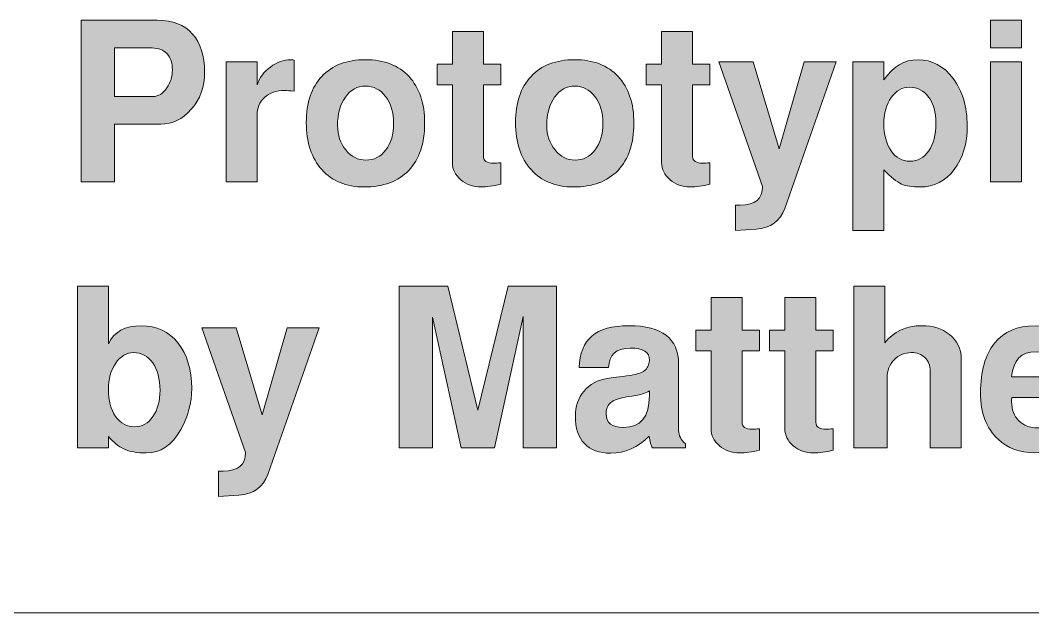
# Model space of a CAD drawing. Header units: inches. Extents: x 0.66 to 6.95, y -3.12 to -1.06.
# Drawn here: x 1.594 to 2.165, y -3.124 to -2.79 of the extents above; entities that cross this region are included whole.
import ezdxf

# ---------------------------------------------------------------- set-up
doc = ezdxf.new("R2010")
doc.units = ezdxf.units.IN
doc.header["$MEASUREMENT"] = 0
doc.layers.add('Layer 1', color=7, linetype='Continuous')

# ---------------------------------------------------------------- blocks, each defined once
blk = doc.blocks.new('block 3')
at = {"layer": 'Layer 1', "color": 7, "lineweight": 5, "true_color": 0xffffff}
blk.add_lwpolyline([(3.66496, -3.12366), (3.60373, -3.12365), (0.66495, -3.12365)], dxfattribs=at)
blk = doc.blocks.new('block 2')
at = {"layer": 'Layer 1'}
blk.add_blockref('block 3', (0, 0), dxfattribs=at)
blk = doc.blocks.new('block 27')
at = {"layer": 'Layer 1', "true_color": 0xed1f24}
h = blk.add_hatch(color=240, dxfattribs=at)
h.dxf.hatch_style = 2
edge = h.paths.add_edge_path()
edge.add_spline(control_points=[(1.69786, -2.81871), (1.69786, -2.82713), (1.69536, -2.83415), (1.69036, -2.83978), (1.68536, -2.8454), (1.67961, -2.84821), (1.67311, -2.84821), (1.67311, -2.84821), (1.64699, -2.84821), (1.64699, -2.84821), (1.64699, -2.84821), (1.64699, -2.88071), (1.64699, -2.88071), (1.64699, -2.88071), (1.62823, -2.88071), (1.62823, -2.88071), (1.62823, -2.88071), (1.62823, -2.78958), (1.62823, -2.78958), (1.62823, -2.78958), (1.67111, -2.78958), (1.67111, -2.78958), (1.67995, -2.78958), (1.68661, -2.79217), (1.69111, -2.79734), (1.69561, -2.8025), (1.69786, -2.80963), (1.69786, -2.81871)], knot_values=[0, 0, 0, 0, 1, 1, 1, 2, 2, 2, 3, 3, 3, 4, 4, 4, 5, 5, 5, 6, 6, 6, 7, 7, 7, 8, 8, 8, 9, 9, 9, 9], degree=3, periodic=1)
edge = h.paths.add_edge_path()
edge.add_spline(control_points=[(1.67973, -2.81759), (1.67973, -2.81384), (1.67874, -2.81084), (1.67674, -2.80859), (1.67474, -2.80634), (1.67194, -2.80521), (1.66836, -2.80521), (1.66836, -2.80521), (1.64699, -2.80521), (1.64699, -2.80521), (1.64699, -2.80521), (1.64699, -2.83259), (1.64699, -2.83259), (1.64699, -2.83259), (1.66886, -2.83259), (1.66886, -2.83259), (1.67186, -2.83259), (1.67445, -2.83096), (1.67661, -2.82771), (1.67869, -2.82471), (1.67973, -2.82134), (1.67973, -2.81759)], knot_values=[0, 0, 0, 0, 1, 1, 1, 2, 2, 2, 3, 3, 3, 4, 4, 4, 5, 5, 5, 6, 6, 6, 7, 7, 7, 7], degree=3, periodic=1)
h = blk.add_hatch(color=240, dxfattribs=at)
h.dxf.hatch_style = 2
h.paths.add_polyline_path([(2.15862, -2.80521), (2.14111, -2.80521), (2.14111, -2.78958), (2.15862, -2.78958)])
h.paths.add_polyline_path([(2.15862, -2.88071), (2.14111, -2.88071), (2.14111, -2.81296), (2.15862, -2.81296)])
h = blk.add_hatch(color=240, dxfattribs=at)
h.dxf.hatch_style = 2
edge = h.paths.add_edge_path()
edge.add_spline(control_points=[(1.86487, -2.88209), (1.86078, -2.88308), (1.85707, -2.88359), (1.85374, -2.88359), (1.84932, -2.88359), (1.84553, -2.88223), (1.84237, -2.87952), (1.8392, -2.87682), (1.83761, -2.87358), (1.83761, -2.86983), (1.83761, -2.86983), (1.83761, -2.82596), (1.83761, -2.82596), (1.83761, -2.82596), (1.82899, -2.82596), (1.82899, -2.82596), (1.82899, -2.82596), (1.82899, -2.81434), (1.82899, -2.81434), (1.82899, -2.81434), (1.83761, -2.81434), (1.83761, -2.81434), (1.83761, -2.81434), (1.83761, -2.79596), (1.83761, -2.79596), (1.83761, -2.79596), (1.85512, -2.79596), (1.85512, -2.79596), (1.85512, -2.79596), (1.85512, -2.81434), (1.85512, -2.81434), (1.85512, -2.81434), (1.86487, -2.81434), (1.86487, -2.81434), (1.86487, -2.81434), (1.86487, -2.82596), (1.86487, -2.82596), (1.86487, -2.82596), (1.85512, -2.82596), (1.85512, -2.82596), (1.85512, -2.82596), (1.85512, -2.86633), (1.85512, -2.86633), (1.85512, -2.86892), (1.85707, -2.87021), (1.86099, -2.87021), (1.8619, -2.87013), (1.8632, -2.87004), (1.86487, -2.86996), (1.86487, -2.86996), (1.86487, -2.88209), (1.86487, -2.88209)], knot_values=[0, 0, 0, 0, 1, 1, 1, 2, 2, 2, 3, 3, 3, 4, 4, 4, 5, 5, 5, 6, 6, 6, 7, 7, 7, 8, 8, 8, 9, 9, 9, 10, 10, 10, 11, 11, 11, 12, 12, 12, 13, 13, 13, 14, 14, 14, 15, 15, 15, 16, 16, 16, 17, 17, 17, 17], degree=3, periodic=1)
h = blk.add_hatch(color=240, dxfattribs=at)
h.dxf.hatch_style = 2
edge = h.paths.add_edge_path()
edge.add_spline(control_points=[(1.98287, -2.88209), (1.97878, -2.88308), (1.97507, -2.88359), (1.97174, -2.88359), (1.96733, -2.88359), (1.96353, -2.88223), (1.96037, -2.87952), (1.9572, -2.87682), (1.95561, -2.87358), (1.95561, -2.86983), (1.95561, -2.86983), (1.95561, -2.82596), (1.95561, -2.82596), (1.95561, -2.82596), (1.94699, -2.82596), (1.94699, -2.82596), (1.94699, -2.82596), (1.94699, -2.81434), (1.94699, -2.81434), (1.94699, -2.81434), (1.95561, -2.81434), (1.95561, -2.81434), (1.95561, -2.81434), (1.95561, -2.79596), (1.95561, -2.79596), (1.95561, -2.79596), (1.97312, -2.79596), (1.97312, -2.79596), (1.97312, -2.79596), (1.97312, -2.81434), (1.97312, -2.81434), (1.97312, -2.81434), (1.98287, -2.81434), (1.98287, -2.81434), (1.98287, -2.81434), (1.98287, -2.82596), (1.98287, -2.82596), (1.98287, -2.82596), (1.97312, -2.82596), (1.97312, -2.82596), (1.97312, -2.82596), (1.97312, -2.86633), (1.97312, -2.86633), (1.97312, -2.86892), (1.97507, -2.87021), (1.97899, -2.87021), (1.97991, -2.87013), (1.9812, -2.87004), (1.98287, -2.86996), (1.98287, -2.86996), (1.98287, -2.88209), (1.98287, -2.88209)], knot_values=[0, 0, 0, 0, 1, 1, 1, 2, 2, 2, 3, 3, 3, 4, 4, 4, 5, 5, 5, 6, 6, 6, 7, 7, 7, 8, 8, 8, 9, 9, 9, 10, 10, 10, 11, 11, 11, 12, 12, 12, 13, 13, 13, 14, 14, 14, 15, 15, 15, 16, 16, 16, 17, 17, 17, 17], degree=3, periodic=1)
h = blk.add_hatch(color=240, dxfattribs=at)
h.dxf.hatch_style = 2
edge = h.paths.add_edge_path()
edge.add_spline(control_points=[(1.74836, -2.82958), (1.74603, -2.82933), (1.74432, -2.82921), (1.74323, -2.82921), (1.73832, -2.82921), (1.73446, -2.83053), (1.73167, -2.83315), (1.72888, -2.83577), (1.72748, -2.83908), (1.72748, -2.84309), (1.72748, -2.84309), (1.72748, -2.88071), (1.72748, -2.88071), (1.72748, -2.88071), (1.70998, -2.88071), (1.70998, -2.88071), (1.70998, -2.88071), (1.70998, -2.81296), (1.70998, -2.81296), (1.70998, -2.81296), (1.72748, -2.81296), (1.72748, -2.81296), (1.72748, -2.81296), (1.72748, -2.82608), (1.72748, -2.82608), (1.72873, -2.82208), (1.73124, -2.81871), (1.73499, -2.81596), (1.73874, -2.81321), (1.74249, -2.81184), (1.74624, -2.81184), (1.74665, -2.81184), (1.74736, -2.81192), (1.74836, -2.81209), (1.74836, -2.81209), (1.74836, -2.82958), (1.74836, -2.82958)], knot_values=[0, 0, 0, 0, 1, 1, 1, 2, 2, 2, 3, 3, 3, 4, 4, 4, 5, 5, 5, 6, 6, 6, 7, 7, 7, 8, 8, 8, 9, 9, 9, 10, 10, 10, 11, 11, 11, 12, 12, 12, 12], degree=3, periodic=1)
h = blk.add_hatch(color=240, dxfattribs=at)
h.dxf.hatch_style = 2
edge = h.paths.add_edge_path()
edge.add_spline(control_points=[(1.82199, -2.84771), (1.82199, -2.85913), (1.819, -2.86796), (1.81305, -2.87421), (1.80709, -2.88046), (1.79869, -2.88359), (1.78786, -2.88359), (1.77777, -2.88359), (1.76982, -2.88034), (1.76398, -2.87383), (1.75815, -2.86734), (1.75524, -2.85846), (1.75524, -2.84721), (1.75524, -2.83613), (1.75815, -2.82746), (1.76398, -2.82121), (1.76982, -2.81496), (1.77802, -2.81184), (1.78861, -2.81184), (1.79911, -2.81184), (1.8073, -2.815), (1.81317, -2.82134), (1.81904, -2.82767), (1.82199, -2.83646), (1.82199, -2.84771)], knot_values=[0, 0, 0, 0, 1, 1, 1, 2, 2, 2, 3, 3, 3, 4, 4, 4, 5, 5, 5, 6, 6, 6, 7, 7, 7, 8, 8, 8, 8], degree=3, periodic=1)
edge = h.paths.add_edge_path()
edge.add_spline(control_points=[(1.80448, -2.84777), (1.80448, -2.84154), (1.80299, -2.83647), (1.79998, -2.83257), (1.79698, -2.82866), (1.79319, -2.82671), (1.78861, -2.82671), (1.78402, -2.82671), (1.78025, -2.82879), (1.7773, -2.83294), (1.77434, -2.8371), (1.77286, -2.84241), (1.77286, -2.84889), (1.77286, -2.8543), (1.77442, -2.85891), (1.77755, -2.86273), (1.78067, -2.86655), (1.78444, -2.86846), (1.78886, -2.86846), (1.79344, -2.86846), (1.79719, -2.86653), (1.80011, -2.86266), (1.80303, -2.85881), (1.80448, -2.85384), (1.80448, -2.84777)], knot_values=[0, 0, 0, 0, 1, 1, 1, 2, 2, 2, 3, 3, 3, 4, 4, 4, 5, 5, 5, 6, 6, 6, 7, 7, 7, 8, 8, 8, 8], degree=3, periodic=1)
h = blk.add_hatch(color=240, dxfattribs=at)
h.dxf.hatch_style = 2
edge = h.paths.add_edge_path()
edge.add_spline(control_points=[(1.94, -2.84771), (1.94, -2.85913), (1.93701, -2.86796), (1.93106, -2.87421), (1.9251, -2.88046), (1.9167, -2.88359), (1.90586, -2.88359), (1.89578, -2.88359), (1.88782, -2.88034), (1.88199, -2.87383), (1.87616, -2.86734), (1.87324, -2.85846), (1.87324, -2.84721), (1.87324, -2.83613), (1.87616, -2.82746), (1.88199, -2.82121), (1.88782, -2.81496), (1.89603, -2.81184), (1.90662, -2.81184), (1.91711, -2.81184), (1.92531, -2.815), (1.93118, -2.82134), (1.93705, -2.82767), (1.94, -2.83646), (1.94, -2.84771)], knot_values=[0, 0, 0, 0, 1, 1, 1, 2, 2, 2, 3, 3, 3, 4, 4, 4, 5, 5, 5, 6, 6, 6, 7, 7, 7, 8, 8, 8, 8], degree=3, periodic=1)
edge = h.paths.add_edge_path()
edge.add_spline(control_points=[(1.92249, -2.84777), (1.92249, -2.84154), (1.92099, -2.83647), (1.91799, -2.83257), (1.91499, -2.82866), (1.9112, -2.82671), (1.90662, -2.82671), (1.90203, -2.82671), (1.89826, -2.82879), (1.8953, -2.83294), (1.89235, -2.8371), (1.89087, -2.84241), (1.89087, -2.84889), (1.89087, -2.8543), (1.89243, -2.85891), (1.89556, -2.86273), (1.89868, -2.86655), (1.90245, -2.86846), (1.90687, -2.86846), (1.91145, -2.86846), (1.9152, -2.86653), (1.91812, -2.86266), (1.92103, -2.85881), (1.92249, -2.85384), (1.92249, -2.84777)], knot_values=[0, 0, 0, 0, 1, 1, 1, 2, 2, 2, 3, 3, 3, 4, 4, 4, 5, 5, 5, 6, 6, 6, 7, 7, 7, 8, 8, 8, 8], degree=3, periodic=1)
h = blk.add_hatch(color=240, dxfattribs=at)
h.dxf.hatch_style = 2
edge = h.paths.add_edge_path()
edge.add_spline(control_points=[(2.05412, -2.81296), (2.05412, -2.81296), (2.02512, -2.89571), (2.02512, -2.89571), (2.02262, -2.90279), (2.0172, -2.90667), (2.00887, -2.90734), (2.00887, -2.90734), (1.99737, -2.90821), (1.99737, -2.90821), (1.99737, -2.90821), (1.99737, -2.89383), (1.99737, -2.89383), (1.99737, -2.89383), (1.99999, -2.89383), (1.99999, -2.89383), (2.00841, -2.89383), (2.01262, -2.89033), (2.01262, -2.88333), (2.01262, -2.88333), (1.98799, -2.81296), (1.98799, -2.81296), (1.98799, -2.81296), (2.00736, -2.81296), (2.00736, -2.81296), (2.00736, -2.81296), (2.02199, -2.86209), (2.02199, -2.86209), (2.02199, -2.86209), (2.03612, -2.81296), (2.03612, -2.81296), (2.03612, -2.81296), (2.05412, -2.81296), (2.05412, -2.81296)], knot_values=[0, 0, 0, 0, 1, 1, 1, 2, 2, 2, 3, 3, 3, 4, 4, 4, 5, 5, 5, 6, 6, 6, 7, 7, 7, 8, 8, 8, 9, 9, 9, 10, 10, 10, 11, 11, 11, 11], degree=3, periodic=1)
h = blk.add_hatch(color=240, dxfattribs=at)
h.dxf.hatch_style = 2
edge = h.paths.add_edge_path()
edge.add_spline(control_points=[(2.12799, -2.84909), (2.12799, -2.85908), (2.12554, -2.86734), (2.12062, -2.87383), (2.1157, -2.88034), (2.10928, -2.88359), (2.10137, -2.88359), (2.09687, -2.88359), (2.09341, -2.88304), (2.09099, -2.88196), (2.08816, -2.88071), (2.08483, -2.87804), (2.08099, -2.87396), (2.08099, -2.87396), (2.08099, -2.90821), (2.08099, -2.90821), (2.08099, -2.90821), (2.06349, -2.90821), (2.06349, -2.90821), (2.06349, -2.90821), (2.06349, -2.81296), (2.06349, -2.81296), (2.06349, -2.81296), (2.08099, -2.81296), (2.08099, -2.81296), (2.08099, -2.81296), (2.08099, -2.82321), (2.08099, -2.82321), (2.08607, -2.81563), (2.09249, -2.81184), (2.10024, -2.81184), (2.10816, -2.81184), (2.11476, -2.81538), (2.12006, -2.82246), (2.12535, -2.82954), (2.12799, -2.83842), (2.12799, -2.84909)], knot_values=[0, 0, 0, 0, 1, 1, 1, 2, 2, 2, 3, 3, 3, 4, 4, 4, 5, 5, 5, 6, 6, 6, 7, 7, 7, 8, 8, 8, 9, 9, 9, 10, 10, 10, 11, 11, 11, 12, 12, 12, 12], degree=3, periodic=1)
edge = h.paths.add_edge_path()
edge.add_spline(control_points=[(2.11037, -2.84759), (2.11037, -2.84151), (2.109, -2.83661), (2.10624, -2.8329), (2.1035, -2.82919), (2.09987, -2.82734), (2.09536, -2.82734), (2.09137, -2.82734), (2.08797, -2.82927), (2.08518, -2.83315), (2.08238, -2.83702), (2.08099, -2.84188), (2.08099, -2.84771), (2.08099, -2.85413), (2.08234, -2.85929), (2.08506, -2.86321), (2.08776, -2.86713), (2.09132, -2.86909), (2.09574, -2.86909), (2.10007, -2.86909), (2.1036, -2.86713), (2.1063, -2.86321), (2.10901, -2.85929), (2.11037, -2.85409), (2.11037, -2.84759)], knot_values=[0, 0, 0, 0, 1, 1, 1, 2, 2, 2, 3, 3, 3, 4, 4, 4, 5, 5, 5, 6, 6, 6, 7, 7, 7, 8, 8, 8, 8], degree=3, periodic=1)
h = blk.add_hatch(color=240, dxfattribs=at)
h.dxf.hatch_style = 2
edge = h.paths.add_edge_path()
edge.add_spline(control_points=[(1.69061, -2.99721), (1.69061, -3.00538), (1.68856, -3.01308), (1.68449, -3.02033), (1.67948, -3.02917), (1.67299, -3.03358), (1.66498, -3.03358), (1.65982, -3.03358), (1.65557, -3.03283), (1.65224, -3.03133), (1.64932, -3.02991), (1.64644, -3.02754), (1.64361, -3.02421), (1.64361, -3.02421), (1.64361, -3.03071), (1.64361, -3.03071), (1.64361, -3.03071), (1.62611, -3.03071), (1.62611, -3.03071), (1.62611, -3.03071), (1.62611, -2.93958), (1.62611, -2.93958), (1.62611, -2.93958), (1.64361, -2.93958), (1.64361, -2.93958), (1.64361, -2.93958), (1.64361, -2.97196), (1.64361, -2.97196), (1.64686, -2.96521), (1.65303, -2.96183), (1.66211, -2.96183), (1.67086, -2.96183), (1.6778, -2.96508), (1.68292, -2.97158), (1.68805, -2.97808), (1.69061, -2.98663), (1.69061, -2.99721)], knot_values=[0, 0, 0, 0, 1, 1, 1, 2, 2, 2, 3, 3, 3, 4, 4, 4, 5, 5, 5, 6, 6, 6, 7, 7, 7, 8, 8, 8, 9, 9, 9, 10, 10, 10, 11, 11, 11, 12, 12, 12, 12], degree=3, periodic=1)
edge = h.paths.add_edge_path()
edge.add_spline(control_points=[(1.67274, -2.99821), (1.67274, -2.99179), (1.67137, -2.98665), (1.66863, -2.98277), (1.66589, -2.9789), (1.66228, -2.97696), (1.6578, -2.97696), (1.6539, -2.97696), (1.65056, -2.97894), (1.64778, -2.9829), (1.645, -2.98686), (1.64361, -2.99183), (1.64361, -2.99783), (1.64361, -3.004), (1.64498, -3.00904), (1.64772, -3.01296), (1.65046, -3.01687), (1.65402, -3.01883), (1.65842, -3.01883), (1.66265, -3.01883), (1.6661, -3.01689), (1.66876, -3.01302), (1.67141, -3.00914), (1.67274, -3.0042), (1.67274, -2.99821)], knot_values=[0, 0, 0, 0, 1, 1, 1, 2, 2, 2, 3, 3, 3, 4, 4, 4, 5, 5, 5, 6, 6, 6, 7, 7, 7, 8, 8, 8, 8], degree=3, periodic=1)
h = blk.add_hatch(color=240, dxfattribs=at)
h.dxf.hatch_style = 2
h.paths.add_polyline_path([(1.89637, -3.03071), (1.87762, -3.03071), (1.87762, -2.95671), (1.86137, -3.03071), (1.84262, -3.03071), (1.82636, -2.95709), (1.82636, -3.03071), (1.80762, -3.03071), (1.80762, -2.93958), (1.83505, -2.93958), (1.85198, -3.00935), (1.86909, -2.93958), (1.89637, -2.93958)])
h = blk.add_hatch(color=240, dxfattribs=at)
h.dxf.hatch_style = 2
edge = h.paths.add_edge_path()
edge.add_spline(control_points=[(2.12462, -3.03071), (2.12462, -3.03071), (2.10712, -3.03071), (2.10712, -3.03071), (2.10712, -3.03071), (2.10712, -2.98748), (2.10712, -2.98748), (2.10712, -2.98423), (2.10612, -2.98166), (2.10412, -2.97978), (2.10212, -2.9779), (2.09958, -2.97696), (2.09649, -2.97696), (2.09258, -2.97696), (2.08932, -2.97831), (2.08674, -2.98103), (2.08416, -2.98374), (2.08287, -2.98715), (2.08287, -2.99124), (2.08287, -2.99124), (2.08287, -3.03071), (2.08287, -3.03071), (2.08287, -3.03071), (2.06411, -3.03071), (2.06411, -3.03071), (2.06411, -3.03071), (2.06411, -2.93958), (2.06411, -2.93958), (2.06411, -2.93958), (2.08162, -2.93958), (2.08162, -2.93958), (2.08162, -2.93958), (2.08162, -2.97146), (2.08162, -2.97146), (2.08636, -2.96504), (2.09336, -2.96183), (2.10261, -2.96183), (2.1087, -2.96183), (2.11382, -2.96346), (2.11799, -2.96671), (2.12241, -2.97021), (2.12462, -2.97479), (2.12462, -2.98046), (2.12462, -2.98046), (2.12462, -3.03071), (2.12462, -3.03071)], knot_values=[0, 0, 0, 0, 1, 1, 1, 2, 2, 2, 3, 3, 3, 4, 4, 4, 5, 5, 5, 6, 6, 6, 7, 7, 7, 8, 8, 8, 9, 9, 9, 10, 10, 10, 11, 11, 11, 12, 12, 12, 13, 13, 13, 14, 14, 14, 15, 15, 15, 15], degree=3, periodic=1)
h = blk.add_hatch(color=240, dxfattribs=at)
h.dxf.hatch_style = 2
edge = h.paths.add_edge_path()
edge.add_spline(control_points=[(2.01075, -3.03208), (2.00666, -3.03308), (2.00295, -3.03358), (1.99962, -3.03358), (1.99521, -3.03358), (1.99141, -3.03223), (1.98825, -3.02952), (1.98508, -3.02681), (1.98349, -3.02358), (1.98349, -3.01983), (1.98349, -3.01983), (1.98349, -2.97596), (1.98349, -2.97596), (1.98349, -2.97596), (1.97487, -2.97596), (1.97487, -2.97596), (1.97487, -2.97596), (1.97487, -2.96434), (1.97487, -2.96434), (1.97487, -2.96434), (1.98349, -2.96434), (1.98349, -2.96434), (1.98349, -2.96434), (1.98349, -2.94596), (1.98349, -2.94596), (1.98349, -2.94596), (2.001, -2.94596), (2.001, -2.94596), (2.001, -2.94596), (2.001, -2.96434), (2.001, -2.96434), (2.001, -2.96434), (2.01075, -2.96434), (2.01075, -2.96434), (2.01075, -2.96434), (2.01075, -2.97596), (2.01075, -2.97596), (2.01075, -2.97596), (2.001, -2.97596), (2.001, -2.97596), (2.001, -2.97596), (2.001, -3.01633), (2.001, -3.01633), (2.001, -3.01891), (2.00295, -3.02021), (2.00687, -3.02021), (2.00779, -3.02013), (2.00908, -3.02004), (2.01075, -3.01996), (2.01075, -3.01996), (2.01075, -3.03208), (2.01075, -3.03208)], knot_values=[0, 0, 0, 0, 1, 1, 1, 2, 2, 2, 3, 3, 3, 4, 4, 4, 5, 5, 5, 6, 6, 6, 7, 7, 7, 8, 8, 8, 9, 9, 9, 10, 10, 10, 11, 11, 11, 12, 12, 12, 13, 13, 13, 14, 14, 14, 15, 15, 15, 16, 16, 16, 17, 17, 17, 17], degree=3, periodic=1)
h = blk.add_hatch(color=240, dxfattribs=at)
h.dxf.hatch_style = 2
edge = h.paths.add_edge_path()
edge.add_spline(control_points=[(2.05237, -3.03208), (2.04829, -3.03308), (2.04458, -3.03358), (2.04125, -3.03358), (2.03683, -3.03358), (2.03304, -3.03223), (2.02987, -3.02952), (2.02671, -3.02681), (2.02512, -3.02358), (2.02512, -3.01983), (2.02512, -3.01983), (2.02512, -2.97596), (2.02512, -2.97596), (2.02512, -2.97596), (2.01649, -2.97596), (2.01649, -2.97596), (2.01649, -2.97596), (2.01649, -2.96434), (2.01649, -2.96434), (2.01649, -2.96434), (2.02512, -2.96434), (2.02512, -2.96434), (2.02512, -2.96434), (2.02512, -2.94596), (2.02512, -2.94596), (2.02512, -2.94596), (2.04262, -2.94596), (2.04262, -2.94596), (2.04262, -2.94596), (2.04262, -2.96434), (2.04262, -2.96434), (2.04262, -2.96434), (2.05237, -2.96434), (2.05237, -2.96434), (2.05237, -2.96434), (2.05237, -2.97596), (2.05237, -2.97596), (2.05237, -2.97596), (2.04262, -2.97596), (2.04262, -2.97596), (2.04262, -2.97596), (2.04262, -3.01633), (2.04262, -3.01633), (2.04262, -3.01891), (2.04458, -3.02021), (2.0485, -3.02021), (2.04941, -3.02013), (2.05071, -3.02004), (2.05237, -3.01996), (2.05237, -3.01996), (2.05237, -3.03208), (2.05237, -3.03208)], knot_values=[0, 0, 0, 0, 1, 1, 1, 2, 2, 2, 3, 3, 3, 4, 4, 4, 5, 5, 5, 6, 6, 6, 7, 7, 7, 8, 8, 8, 9, 9, 9, 10, 10, 10, 11, 11, 11, 12, 12, 12, 13, 13, 13, 14, 14, 14, 15, 15, 15, 16, 16, 16, 17, 17, 17, 17], degree=3, periodic=1)
h = blk.add_hatch(color=240, dxfattribs=at)
h.dxf.hatch_style = 2
edge = h.paths.add_edge_path()
edge.add_spline(control_points=[(1.76249, -2.96296), (1.76249, -2.96296), (1.73349, -3.04571), (1.73349, -3.04571), (1.73098, -3.05279), (1.72557, -3.05667), (1.71724, -3.05733), (1.71724, -3.05733), (1.70574, -3.05821), (1.70574, -3.05821), (1.70574, -3.05821), (1.70574, -3.04383), (1.70574, -3.04383), (1.70574, -3.04383), (1.70836, -3.04383), (1.70836, -3.04383), (1.71678, -3.04383), (1.72099, -3.04033), (1.72099, -3.03333), (1.72099, -3.03333), (1.69636, -2.96296), (1.69636, -2.96296), (1.69636, -2.96296), (1.71573, -2.96296), (1.71573, -2.96296), (1.71573, -2.96296), (1.73036, -3.01208), (1.73036, -3.01208), (1.73036, -3.01208), (1.74449, -2.96296), (1.74449, -2.96296), (1.74449, -2.96296), (1.76249, -2.96296), (1.76249, -2.96296)], knot_values=[0, 0, 0, 0, 1, 1, 1, 2, 2, 2, 3, 3, 3, 4, 4, 4, 5, 5, 5, 6, 6, 6, 7, 7, 7, 8, 8, 8, 9, 9, 9, 10, 10, 10, 11, 11, 11, 11], degree=3, periodic=1)
h = blk.add_hatch(color=240, dxfattribs=at)
h.dxf.hatch_style = 2
edge = h.paths.add_edge_path()
edge.add_spline(control_points=[(1.96912, -3.03071), (1.96912, -3.03071), (1.95049, -3.03071), (1.95049, -3.03071), (1.94966, -3.02938), (1.94903, -3.02717), (1.94862, -3.02408), (1.9422, -3.0305), (1.93499, -3.0337), (1.92699, -3.0337), (1.92049, -3.0337), (1.91553, -3.03189), (1.91212, -3.02827), (1.9087, -3.02464), (1.90699, -3.0195), (1.90699, -3.01283), (1.90699, -3.00733), (1.90862, -3.00262), (1.91187, -2.9987), (1.91511, -2.99479), (1.91949, -2.99242), (1.92499, -2.99158), (1.92757, -2.99125), (1.93195, -2.99067), (1.93812, -2.98983), (1.94178, -2.98925), (1.94443, -2.98836), (1.94605, -2.98714), (1.94768, -2.98593), (1.94857, -2.984), (1.94874, -2.98133), (1.94899, -2.97675), (1.94537, -2.97446), (1.93787, -2.97446), (1.93003, -2.97446), (1.92599, -2.97812), (1.92574, -2.98546), (1.92574, -2.98546), (1.90911, -2.98546), (1.90911, -2.98546), (1.90944, -2.97746), (1.91184, -2.97152), (1.9163, -2.96764), (1.92076, -2.96377), (1.92774, -2.96183), (1.93724, -2.96183), (1.95591, -2.96183), (1.96524, -2.96904), (1.96524, -2.98346), (1.96524, -2.98346), (1.96524, -3.02083), (1.96524, -3.02083), (1.96524, -3.02375), (1.96653, -3.02629), (1.96912, -3.02846), (1.96912, -3.02846), (1.96912, -3.03071), (1.96912, -3.03071)], knot_values=[0, 0, 0, 0, 1, 1, 1, 2, 2, 2, 3, 3, 3, 4, 4, 4, 5, 5, 5, 6, 6, 6, 7, 7, 7, 8, 8, 8, 9, 9, 9, 10, 10, 10, 11, 11, 11, 12, 12, 12, 13, 13, 13, 14, 14, 14, 15, 15, 15, 16, 16, 16, 17, 17, 17, 18, 18, 18, 19, 19, 19, 19], degree=3, periodic=1)
edge = h.paths.add_edge_path()
edge.add_spline(control_points=[(1.94874, -3.00121), (1.94874, -3.00121), (1.94874, -2.99858), (1.94874, -2.99858), (1.94623, -3), (1.94367, -3.00087), (1.94107, -3.00121), (1.93496, -3.00196), (1.93086, -3.00288), (1.92877, -3.00396), (1.92583, -3.00538), (1.92436, -3.00787), (1.92436, -3.01145), (1.92436, -3.01663), (1.92759, -3.01921), (1.93404, -3.01921), (1.94384, -3.01921), (1.94874, -3.01321), (1.94874, -3.00121)], knot_values=[0, 0, 0, 0, 1, 1, 1, 2, 2, 2, 3, 3, 3, 4, 4, 4, 5, 5, 5, 6, 6, 6, 6], degree=3, periodic=1)
h = blk.add_hatch(color=240, dxfattribs=at)
h.dxf.hatch_style = 2
edge = h.paths.add_edge_path()
edge.add_spline(control_points=[(2.1985, -2.99696), (2.1985, -2.99896), (2.19838, -3.00075), (2.19813, -3.00233), (2.19813, -3.00233), (2.15325, -3.00233), (2.15325, -3.00233), (2.15308, -3.00283), (2.153, -3.00363), (2.153, -3.00471), (2.153, -3.00913), (2.15436, -3.01269), (2.15708, -3.01539), (2.15981, -3.01811), (2.16336, -3.01946), (2.16774, -3.01946), (2.17063, -3.01946), (2.17331, -3.01862), (2.17579, -3.01695), (2.17802, -3.01537), (2.17942, -3.01358), (2.18, -3.01158), (2.18, -3.01158), (2.19775, -3.01158), (2.19775, -3.01158), (2.19541, -3.01817), (2.19131, -3.02346), (2.18544, -3.02746), (2.17956, -3.03146), (2.173, -3.03346), (2.16575, -3.03346), (2.15767, -3.03346), (2.15087, -3.03092), (2.14537, -3.02583), (2.13879, -3.01975), (2.1355, -3.01104), (2.1355, -2.99971), (2.1355, -2.98754), (2.13814, -2.97819), (2.14343, -2.97165), (2.14873, -2.9651), (2.15633, -2.96183), (2.16625, -2.96183), (2.17592, -2.96183), (2.18371, -2.96506), (2.18962, -2.97152), (2.19554, -2.97798), (2.1985, -2.98646), (2.1985, -2.99696)], knot_values=[0, 0, 0, 0, 1, 1, 1, 2, 2, 2, 3, 3, 3, 4, 4, 4, 5, 5, 5, 6, 6, 6, 7, 7, 7, 8, 8, 8, 9, 9, 9, 10, 10, 10, 11, 11, 11, 12, 12, 12, 13, 13, 13, 14, 14, 14, 15, 15, 15, 16, 16, 16, 16], degree=3, periodic=1)
edge = h.paths.add_edge_path()
edge.add_spline(control_points=[(2.18, -2.99058), (2.17949, -2.98117), (2.17512, -2.97646), (2.16688, -2.97646), (2.15855, -2.97646), (2.15392, -2.98117), (2.153, -2.99058), (2.153, -2.99058), (2.18, -2.99058), (2.18, -2.99058)], knot_values=[0, 0, 0, 0, 1, 1, 1, 2, 2, 2, 3, 3, 3, 3], degree=3, periodic=1)
at = {"layer": 'Layer 1', "lineweight": 0}
for points in [[(2.15862, -2.80521), (2.14111, -2.80521), (2.14111, -2.78958), (2.15862, -2.78958), (2.15862, -2.80521)], [(2.15862, -2.88071), (2.14111, -2.88071), (2.14111, -2.81296), (2.15862, -2.81296), (2.15862, -2.88071)], [(1.89637, -3.03071), (1.87762, -3.03071), (1.87762, -2.95671), (1.86137, -3.03071), (1.84262, -3.03071), (1.82636, -2.95709), (1.82636, -3.03071), (1.80762, -3.03071), (1.80762, -2.93958), (1.83505, -2.93958), (1.85198, -3.00935), (1.86909, -2.93958), (1.89637, -2.93958), (1.89637, -3.03071)]]:
    blk.add_lwpolyline(points, dxfattribs=at)
for points, knots in [([(1.69786, -2.81871), (1.69786, -2.82713), (1.69536, -2.83415), (1.69036, -2.83978), (1.68536, -2.8454), (1.67961, -2.84821), (1.67311, -2.84821), (1.67311, -2.84821), (1.64699, -2.84821), (1.64699, -2.84821), (1.64699, -2.84821), (1.64699, -2.88071), (1.64699, -2.88071), (1.64699, -2.88071), (1.62823, -2.88071), (1.62823, -2.88071), (1.62823, -2.88071), (1.62823, -2.78958), (1.62823, -2.78958), (1.62823, -2.78958), (1.67111, -2.78958), (1.67111, -2.78958), (1.67995, -2.78958), (1.68661, -2.79217), (1.69111, -2.79734), (1.69561, -2.8025), (1.69786, -2.80963), (1.69786, -2.81871)], [0, 0, 0, 0, 1, 1, 1, 2, 2, 2, 3, 3, 3, 4, 4, 4, 5, 5, 5, 6, 6, 6, 7, 7, 7, 8, 8, 8, 9, 9, 9, 9]), ([(1.86487, -2.88209), (1.86078, -2.88308), (1.85707, -2.88359), (1.85374, -2.88359), (1.84932, -2.88359), (1.84553, -2.88223), (1.84237, -2.87952), (1.8392, -2.87682), (1.83761, -2.87358), (1.83761, -2.86983), (1.83761, -2.86983), (1.83761, -2.82596), (1.83761, -2.82596), (1.83761, -2.82596), (1.82899, -2.82596), (1.82899, -2.82596), (1.82899, -2.82596), (1.82899, -2.81434), (1.82899, -2.81434), (1.82899, -2.81434), (1.83761, -2.81434), (1.83761, -2.81434), (1.83761, -2.81434), (1.83761, -2.79596), (1.83761, -2.79596), (1.83761, -2.79596), (1.85512, -2.79596), (1.85512, -2.79596), (1.85512, -2.79596), (1.85512, -2.81434), (1.85512, -2.81434), (1.85512, -2.81434), (1.86487, -2.81434), (1.86487, -2.81434), (1.86487, -2.81434), (1.86487, -2.82596), (1.86487, -2.82596), (1.86487, -2.82596), (1.85512, -2.82596), (1.85512, -2.82596), (1.85512, -2.82596), (1.85512, -2.86633), (1.85512, -2.86633), (1.85512, -2.86892), (1.85707, -2.87021), (1.86099, -2.87021), (1.8619, -2.87013), (1.8632, -2.87004), (1.86487, -2.86996), (1.86487, -2.86996), (1.86487, -2.88209), (1.86487, -2.88209)], [0, 0, 0, 0, 1, 1, 1, 2, 2, 2, 3, 3, 3, 4, 4, 4, 5, 5, 5, 6, 6, 6, 7, 7, 7, 8, 8, 8, 9, 9, 9, 10, 10, 10, 11, 11, 11, 12, 12, 12, 13, 13, 13, 14, 14, 14, 15, 15, 15, 16, 16, 16, 17, 17, 17, 17]), ([(1.98287, -2.88209), (1.97878, -2.88308), (1.97507, -2.88359), (1.97174, -2.88359), (1.96733, -2.88359), (1.96353, -2.88223), (1.96037, -2.87952), (1.9572, -2.87682), (1.95561, -2.87358), (1.95561, -2.86983), (1.95561, -2.86983), (1.95561, -2.82596), (1.95561, -2.82596), (1.95561, -2.82596), (1.94699, -2.82596), (1.94699, -2.82596), (1.94699, -2.82596), (1.94699, -2.81434), (1.94699, -2.81434), (1.94699, -2.81434), (1.95561, -2.81434), (1.95561, -2.81434), (1.95561, -2.81434), (1.95561, -2.79596), (1.95561, -2.79596), (1.95561, -2.79596), (1.97312, -2.79596), (1.97312, -2.79596), (1.97312, -2.79596), (1.97312, -2.81434), (1.97312, -2.81434), (1.97312, -2.81434), (1.98287, -2.81434), (1.98287, -2.81434), (1.98287, -2.81434), (1.98287, -2.82596), (1.98287, -2.82596), (1.98287, -2.82596), (1.97312, -2.82596), (1.97312, -2.82596), (1.97312, -2.82596), (1.97312, -2.86633), (1.97312, -2.86633), (1.97312, -2.86892), (1.97507, -2.87021), (1.97899, -2.87021), (1.97991, -2.87013), (1.9812, -2.87004), (1.98287, -2.86996), (1.98287, -2.86996), (1.98287, -2.88209), (1.98287, -2.88209)], [0, 0, 0, 0, 1, 1, 1, 2, 2, 2, 3, 3, 3, 4, 4, 4, 5, 5, 5, 6, 6, 6, 7, 7, 7, 8, 8, 8, 9, 9, 9, 10, 10, 10, 11, 11, 11, 12, 12, 12, 13, 13, 13, 14, 14, 14, 15, 15, 15, 16, 16, 16, 17, 17, 17, 17]), ([(1.67973, -2.81759), (1.67973, -2.81384), (1.67874, -2.81084), (1.67674, -2.80859), (1.67474, -2.80634), (1.67194, -2.80521), (1.66836, -2.80521), (1.66836, -2.80521), (1.64699, -2.80521), (1.64699, -2.80521), (1.64699, -2.80521), (1.64699, -2.83259), (1.64699, -2.83259), (1.64699, -2.83259), (1.66886, -2.83259), (1.66886, -2.83259), (1.67186, -2.83259), (1.67445, -2.83096), (1.67661, -2.82771), (1.67869, -2.82471), (1.67973, -2.82134), (1.67973, -2.81759)], [0, 0, 0, 0, 1, 1, 1, 2, 2, 2, 3, 3, 3, 4, 4, 4, 5, 5, 5, 6, 6, 6, 7, 7, 7, 7]), ([(1.74836, -2.82958), (1.74603, -2.82933), (1.74432, -2.82921), (1.74323, -2.82921), (1.73832, -2.82921), (1.73446, -2.83053), (1.73167, -2.83315), (1.72888, -2.83577), (1.72748, -2.83908), (1.72748, -2.84309), (1.72748, -2.84309), (1.72748, -2.88071), (1.72748, -2.88071), (1.72748, -2.88071), (1.70998, -2.88071), (1.70998, -2.88071), (1.70998, -2.88071), (1.70998, -2.81296), (1.70998, -2.81296), (1.70998, -2.81296), (1.72748, -2.81296), (1.72748, -2.81296), (1.72748, -2.81296), (1.72748, -2.82608), (1.72748, -2.82608), (1.72873, -2.82208), (1.73124, -2.81871), (1.73499, -2.81596), (1.73874, -2.81321), (1.74249, -2.81184), (1.74624, -2.81184), (1.74665, -2.81184), (1.74736, -2.81192), (1.74836, -2.81209), (1.74836, -2.81209), (1.74836, -2.82958), (1.74836, -2.82958)], [0, 0, 0, 0, 1, 1, 1, 2, 2, 2, 3, 3, 3, 4, 4, 4, 5, 5, 5, 6, 6, 6, 7, 7, 7, 8, 8, 8, 9, 9, 9, 10, 10, 10, 11, 11, 11, 12, 12, 12, 12]), ([(1.82199, -2.84771), (1.82199, -2.85913), (1.819, -2.86796), (1.81305, -2.87421), (1.80709, -2.88046), (1.79869, -2.88359), (1.78786, -2.88359), (1.77777, -2.88359), (1.76982, -2.88034), (1.76398, -2.87383), (1.75815, -2.86734), (1.75524, -2.85846), (1.75524, -2.84721), (1.75524, -2.83613), (1.75815, -2.82746), (1.76398, -2.82121), (1.76982, -2.81496), (1.77802, -2.81184), (1.78861, -2.81184), (1.79911, -2.81184), (1.8073, -2.815), (1.81317, -2.82134), (1.81904, -2.82767), (1.82199, -2.83646), (1.82199, -2.84771)], [0, 0, 0, 0, 1, 1, 1, 2, 2, 2, 3, 3, 3, 4, 4, 4, 5, 5, 5, 6, 6, 6, 7, 7, 7, 8, 8, 8, 8]), ([(1.94, -2.84771), (1.94, -2.85913), (1.93701, -2.86796), (1.93106, -2.87421), (1.9251, -2.88046), (1.9167, -2.88359), (1.90586, -2.88359), (1.89578, -2.88359), (1.88782, -2.88034), (1.88199, -2.87383), (1.87616, -2.86734), (1.87324, -2.85846), (1.87324, -2.84721), (1.87324, -2.83613), (1.87616, -2.82746), (1.88199, -2.82121), (1.88782, -2.81496), (1.89603, -2.81184), (1.90662, -2.81184), (1.91711, -2.81184), (1.92531, -2.815), (1.93118, -2.82134), (1.93705, -2.82767), (1.94, -2.83646), (1.94, -2.84771)], [0, 0, 0, 0, 1, 1, 1, 2, 2, 2, 3, 3, 3, 4, 4, 4, 5, 5, 5, 6, 6, 6, 7, 7, 7, 8, 8, 8, 8]), ([(2.05412, -2.81296), (2.05412, -2.81296), (2.02512, -2.89571), (2.02512, -2.89571), (2.02262, -2.90279), (2.0172, -2.90667), (2.00887, -2.90734), (2.00887, -2.90734), (1.99737, -2.90821), (1.99737, -2.90821), (1.99737, -2.90821), (1.99737, -2.89383), (1.99737, -2.89383), (1.99737, -2.89383), (1.99999, -2.89383), (1.99999, -2.89383), (2.00841, -2.89383), (2.01262, -2.89033), (2.01262, -2.88333), (2.01262, -2.88333), (1.98799, -2.81296), (1.98799, -2.81296), (1.98799, -2.81296), (2.00736, -2.81296), (2.00736, -2.81296), (2.00736, -2.81296), (2.02199, -2.86209), (2.02199, -2.86209), (2.02199, -2.86209), (2.03612, -2.81296), (2.03612, -2.81296), (2.03612, -2.81296), (2.05412, -2.81296), (2.05412, -2.81296)], [0, 0, 0, 0, 1, 1, 1, 2, 2, 2, 3, 3, 3, 4, 4, 4, 5, 5, 5, 6, 6, 6, 7, 7, 7, 8, 8, 8, 9, 9, 9, 10, 10, 10, 11, 11, 11, 11]), ([(2.12799, -2.84909), (2.12799, -2.85908), (2.12554, -2.86734), (2.12062, -2.87383), (2.1157, -2.88034), (2.10928, -2.88359), (2.10137, -2.88359), (2.09687, -2.88359), (2.09341, -2.88304), (2.09099, -2.88196), (2.08816, -2.88071), (2.08483, -2.87804), (2.08099, -2.87396), (2.08099, -2.87396), (2.08099, -2.90821), (2.08099, -2.90821), (2.08099, -2.90821), (2.06349, -2.90821), (2.06349, -2.90821), (2.06349, -2.90821), (2.06349, -2.81296), (2.06349, -2.81296), (2.06349, -2.81296), (2.08099, -2.81296), (2.08099, -2.81296), (2.08099, -2.81296), (2.08099, -2.82321), (2.08099, -2.82321), (2.08607, -2.81563), (2.09249, -2.81184), (2.10024, -2.81184), (2.10816, -2.81184), (2.11476, -2.81538), (2.12006, -2.82246), (2.12535, -2.82954), (2.12799, -2.83842), (2.12799, -2.84909)], [0, 0, 0, 0, 1, 1, 1, 2, 2, 2, 3, 3, 3, 4, 4, 4, 5, 5, 5, 6, 6, 6, 7, 7, 7, 8, 8, 8, 9, 9, 9, 10, 10, 10, 11, 11, 11, 12, 12, 12, 12]), ([(1.80448, -2.84777), (1.80448, -2.84154), (1.80299, -2.83647), (1.79998, -2.83257), (1.79698, -2.82866), (1.79319, -2.82671), (1.78861, -2.82671), (1.78402, -2.82671), (1.78025, -2.82879), (1.7773, -2.83294), (1.77434, -2.8371), (1.77286, -2.84241), (1.77286, -2.84889), (1.77286, -2.8543), (1.77442, -2.85891), (1.77755, -2.86273), (1.78067, -2.86655), (1.78444, -2.86846), (1.78886, -2.86846), (1.79344, -2.86846), (1.79719, -2.86653), (1.80011, -2.86266), (1.80303, -2.85881), (1.80448, -2.85384), (1.80448, -2.84777)], [0, 0, 0, 0, 1, 1, 1, 2, 2, 2, 3, 3, 3, 4, 4, 4, 5, 5, 5, 6, 6, 6, 7, 7, 7, 8, 8, 8, 8]), ([(1.92249, -2.84777), (1.92249, -2.84154), (1.92099, -2.83647), (1.91799, -2.83257), (1.91499, -2.82866), (1.9112, -2.82671), (1.90662, -2.82671), (1.90203, -2.82671), (1.89826, -2.82879), (1.8953, -2.83294), (1.89235, -2.8371), (1.89087, -2.84241), (1.89087, -2.84889), (1.89087, -2.8543), (1.89243, -2.85891), (1.89556, -2.86273), (1.89868, -2.86655), (1.90245, -2.86846), (1.90687, -2.86846), (1.91145, -2.86846), (1.9152, -2.86653), (1.91812, -2.86266), (1.92103, -2.85881), (1.92249, -2.85384), (1.92249, -2.84777)], [0, 0, 0, 0, 1, 1, 1, 2, 2, 2, 3, 3, 3, 4, 4, 4, 5, 5, 5, 6, 6, 6, 7, 7, 7, 8, 8, 8, 8]), ([(2.11037, -2.84759), (2.11037, -2.84151), (2.109, -2.83661), (2.10624, -2.8329), (2.1035, -2.82919), (2.09987, -2.82734), (2.09536, -2.82734), (2.09137, -2.82734), (2.08797, -2.82927), (2.08518, -2.83315), (2.08238, -2.83702), (2.08099, -2.84188), (2.08099, -2.84771), (2.08099, -2.85413), (2.08234, -2.85929), (2.08506, -2.86321), (2.08776, -2.86713), (2.09132, -2.86909), (2.09574, -2.86909), (2.10007, -2.86909), (2.1036, -2.86713), (2.1063, -2.86321), (2.10901, -2.85929), (2.11037, -2.85409), (2.11037, -2.84759)], [0, 0, 0, 0, 1, 1, 1, 2, 2, 2, 3, 3, 3, 4, 4, 4, 5, 5, 5, 6, 6, 6, 7, 7, 7, 8, 8, 8, 8]), ([(1.69061, -2.99721), (1.69061, -3.00538), (1.68856, -3.01308), (1.68449, -3.02033), (1.67948, -3.02917), (1.67299, -3.03358), (1.66498, -3.03358), (1.65982, -3.03358), (1.65557, -3.03283), (1.65224, -3.03133), (1.64932, -3.02991), (1.64644, -3.02754), (1.64361, -3.02421), (1.64361, -3.02421), (1.64361, -3.03071), (1.64361, -3.03071), (1.64361, -3.03071), (1.62611, -3.03071), (1.62611, -3.03071), (1.62611, -3.03071), (1.62611, -2.93958), (1.62611, -2.93958), (1.62611, -2.93958), (1.64361, -2.93958), (1.64361, -2.93958), (1.64361, -2.93958), (1.64361, -2.97196), (1.64361, -2.97196), (1.64686, -2.96521), (1.65303, -2.96183), (1.66211, -2.96183), (1.67086, -2.96183), (1.6778, -2.96508), (1.68292, -2.97158), (1.68805, -2.97808), (1.69061, -2.98663), (1.69061, -2.99721)], [0, 0, 0, 0, 1, 1, 1, 2, 2, 2, 3, 3, 3, 4, 4, 4, 5, 5, 5, 6, 6, 6, 7, 7, 7, 8, 8, 8, 9, 9, 9, 10, 10, 10, 11, 11, 11, 12, 12, 12, 12]), ([(2.12462, -3.03071), (2.12462, -3.03071), (2.10712, -3.03071), (2.10712, -3.03071), (2.10712, -3.03071), (2.10712, -2.98748), (2.10712, -2.98748), (2.10712, -2.98423), (2.10612, -2.98166), (2.10412, -2.97978), (2.10212, -2.9779), (2.09958, -2.97696), (2.09649, -2.97696), (2.09258, -2.97696), (2.08932, -2.97831), (2.08674, -2.98103), (2.08416, -2.98374), (2.08287, -2.98715), (2.08287, -2.99124), (2.08287, -2.99124), (2.08287, -3.03071), (2.08287, -3.03071), (2.08287, -3.03071), (2.06411, -3.03071), (2.06411, -3.03071), (2.06411, -3.03071), (2.06411, -2.93958), (2.06411, -2.93958), (2.06411, -2.93958), (2.08162, -2.93958), (2.08162, -2.93958), (2.08162, -2.93958), (2.08162, -2.97146), (2.08162, -2.97146), (2.08636, -2.96504), (2.09336, -2.96183), (2.10261, -2.96183), (2.1087, -2.96183), (2.11382, -2.96346), (2.11799, -2.96671), (2.12241, -2.97021), (2.12462, -2.97479), (2.12462, -2.98046), (2.12462, -2.98046), (2.12462, -3.03071), (2.12462, -3.03071)], [0, 0, 0, 0, 1, 1, 1, 2, 2, 2, 3, 3, 3, 4, 4, 4, 5, 5, 5, 6, 6, 6, 7, 7, 7, 8, 8, 8, 9, 9, 9, 10, 10, 10, 11, 11, 11, 12, 12, 12, 13, 13, 13, 14, 14, 14, 15, 15, 15, 15]), ([(2.01075, -3.03208), (2.00666, -3.03308), (2.00295, -3.03358), (1.99962, -3.03358), (1.99521, -3.03358), (1.99141, -3.03223), (1.98825, -3.02952), (1.98508, -3.02681), (1.98349, -3.02358), (1.98349, -3.01983), (1.98349, -3.01983), (1.98349, -2.97596), (1.98349, -2.97596), (1.98349, -2.97596), (1.97487, -2.97596), (1.97487, -2.97596), (1.97487, -2.97596), (1.97487, -2.96434), (1.97487, -2.96434), (1.97487, -2.96434), (1.98349, -2.96434), (1.98349, -2.96434), (1.98349, -2.96434), (1.98349, -2.94596), (1.98349, -2.94596), (1.98349, -2.94596), (2.001, -2.94596), (2.001, -2.94596), (2.001, -2.94596), (2.001, -2.96434), (2.001, -2.96434), (2.001, -2.96434), (2.01075, -2.96434), (2.01075, -2.96434), (2.01075, -2.96434), (2.01075, -2.97596), (2.01075, -2.97596), (2.01075, -2.97596), (2.001, -2.97596), (2.001, -2.97596), (2.001, -2.97596), (2.001, -3.01633), (2.001, -3.01633), (2.001, -3.01891), (2.00295, -3.02021), (2.00687, -3.02021), (2.00779, -3.02013), (2.00908, -3.02004), (2.01075, -3.01996), (2.01075, -3.01996), (2.01075, -3.03208), (2.01075, -3.03208)], [0, 0, 0, 0, 1, 1, 1, 2, 2, 2, 3, 3, 3, 4, 4, 4, 5, 5, 5, 6, 6, 6, 7, 7, 7, 8, 8, 8, 9, 9, 9, 10, 10, 10, 11, 11, 11, 12, 12, 12, 13, 13, 13, 14, 14, 14, 15, 15, 15, 16, 16, 16, 17, 17, 17, 17]), ([(2.05237, -3.03208), (2.04829, -3.03308), (2.04458, -3.03358), (2.04125, -3.03358), (2.03683, -3.03358), (2.03304, -3.03223), (2.02987, -3.02952), (2.02671, -3.02681), (2.02512, -3.02358), (2.02512, -3.01983), (2.02512, -3.01983), (2.02512, -2.97596), (2.02512, -2.97596), (2.02512, -2.97596), (2.01649, -2.97596), (2.01649, -2.97596), (2.01649, -2.97596), (2.01649, -2.96434), (2.01649, -2.96434), (2.01649, -2.96434), (2.02512, -2.96434), (2.02512, -2.96434), (2.02512, -2.96434), (2.02512, -2.94596), (2.02512, -2.94596), (2.02512, -2.94596), (2.04262, -2.94596), (2.04262, -2.94596), (2.04262, -2.94596), (2.04262, -2.96434), (2.04262, -2.96434), (2.04262, -2.96434), (2.05237, -2.96434), (2.05237, -2.96434), (2.05237, -2.96434), (2.05237, -2.97596), (2.05237, -2.97596), (2.05237, -2.97596), (2.04262, -2.97596), (2.04262, -2.97596), (2.04262, -2.97596), (2.04262, -3.01633), (2.04262, -3.01633), (2.04262, -3.01891), (2.04458, -3.02021), (2.0485, -3.02021), (2.04941, -3.02013), (2.05071, -3.02004), (2.05237, -3.01996), (2.05237, -3.01996), (2.05237, -3.03208), (2.05237, -3.03208)], [0, 0, 0, 0, 1, 1, 1, 2, 2, 2, 3, 3, 3, 4, 4, 4, 5, 5, 5, 6, 6, 6, 7, 7, 7, 8, 8, 8, 9, 9, 9, 10, 10, 10, 11, 11, 11, 12, 12, 12, 13, 13, 13, 14, 14, 14, 15, 15, 15, 16, 16, 16, 17, 17, 17, 17]), ([(1.76249, -2.96296), (1.76249, -2.96296), (1.73349, -3.04571), (1.73349, -3.04571), (1.73098, -3.05279), (1.72557, -3.05667), (1.71724, -3.05733), (1.71724, -3.05733), (1.70574, -3.05821), (1.70574, -3.05821), (1.70574, -3.05821), (1.70574, -3.04383), (1.70574, -3.04383), (1.70574, -3.04383), (1.70836, -3.04383), (1.70836, -3.04383), (1.71678, -3.04383), (1.72099, -3.04033), (1.72099, -3.03333), (1.72099, -3.03333), (1.69636, -2.96296), (1.69636, -2.96296), (1.69636, -2.96296), (1.71573, -2.96296), (1.71573, -2.96296), (1.71573, -2.96296), (1.73036, -3.01208), (1.73036, -3.01208), (1.73036, -3.01208), (1.74449, -2.96296), (1.74449, -2.96296), (1.74449, -2.96296), (1.76249, -2.96296), (1.76249, -2.96296)], [0, 0, 0, 0, 1, 1, 1, 2, 2, 2, 3, 3, 3, 4, 4, 4, 5, 5, 5, 6, 6, 6, 7, 7, 7, 8, 8, 8, 9, 9, 9, 10, 10, 10, 11, 11, 11, 11]), ([(1.96912, -3.03071), (1.96912, -3.03071), (1.95049, -3.03071), (1.95049, -3.03071), (1.94966, -3.02938), (1.94903, -3.02717), (1.94862, -3.02408), (1.9422, -3.0305), (1.93499, -3.0337), (1.92699, -3.0337), (1.92049, -3.0337), (1.91553, -3.03189), (1.91212, -3.02827), (1.9087, -3.02464), (1.90699, -3.0195), (1.90699, -3.01283), (1.90699, -3.00733), (1.90862, -3.00262), (1.91187, -2.9987), (1.91511, -2.99479), (1.91949, -2.99242), (1.92499, -2.99158), (1.92757, -2.99125), (1.93195, -2.99067), (1.93812, -2.98983), (1.94178, -2.98925), (1.94443, -2.98836), (1.94605, -2.98714), (1.94768, -2.98593), (1.94857, -2.984), (1.94874, -2.98133), (1.94899, -2.97675), (1.94537, -2.97446), (1.93787, -2.97446), (1.93003, -2.97446), (1.92599, -2.97812), (1.92574, -2.98546), (1.92574, -2.98546), (1.90911, -2.98546), (1.90911, -2.98546), (1.90944, -2.97746), (1.91184, -2.97152), (1.9163, -2.96764), (1.92076, -2.96377), (1.92774, -2.96183), (1.93724, -2.96183), (1.95591, -2.96183), (1.96524, -2.96904), (1.96524, -2.98346), (1.96524, -2.98346), (1.96524, -3.02083), (1.96524, -3.02083), (1.96524, -3.02375), (1.96653, -3.02629), (1.96912, -3.02846), (1.96912, -3.02846), (1.96912, -3.03071), (1.96912, -3.03071)], [0, 0, 0, 0, 1, 1, 1, 2, 2, 2, 3, 3, 3, 4, 4, 4, 5, 5, 5, 6, 6, 6, 7, 7, 7, 8, 8, 8, 9, 9, 9, 10, 10, 10, 11, 11, 11, 12, 12, 12, 13, 13, 13, 14, 14, 14, 15, 15, 15, 16, 16, 16, 17, 17, 17, 18, 18, 18, 19, 19, 19, 19]), ([(2.1985, -2.99696), (2.1985, -2.99896), (2.19838, -3.00075), (2.19813, -3.00233), (2.19813, -3.00233), (2.15325, -3.00233), (2.15325, -3.00233), (2.15308, -3.00283), (2.153, -3.00363), (2.153, -3.00471), (2.153, -3.00913), (2.15436, -3.01269), (2.15708, -3.01539), (2.15981, -3.01811), (2.16336, -3.01946), (2.16774, -3.01946), (2.17063, -3.01946), (2.17331, -3.01862), (2.17579, -3.01695), (2.17802, -3.01537), (2.17942, -3.01358), (2.18, -3.01158), (2.18, -3.01158), (2.19775, -3.01158), (2.19775, -3.01158), (2.19541, -3.01817), (2.19131, -3.02346), (2.18544, -3.02746), (2.17956, -3.03146), (2.173, -3.03346), (2.16575, -3.03346), (2.15767, -3.03346), (2.15087, -3.03092), (2.14537, -3.02583), (2.13879, -3.01975), (2.1355, -3.01104), (2.1355, -2.99971), (2.1355, -2.98754), (2.13814, -2.97819), (2.14343, -2.97165), (2.14873, -2.9651), (2.15633, -2.96183), (2.16625, -2.96183), (2.17592, -2.96183), (2.18371, -2.96506), (2.18962, -2.97152), (2.19554, -2.97798), (2.1985, -2.98646), (2.1985, -2.99696)], [0, 0, 0, 0, 1, 1, 1, 2, 2, 2, 3, 3, 3, 4, 4, 4, 5, 5, 5, 6, 6, 6, 7, 7, 7, 8, 8, 8, 9, 9, 9, 10, 10, 10, 11, 11, 11, 12, 12, 12, 13, 13, 13, 14, 14, 14, 15, 15, 15, 16, 16, 16, 16]), ([(1.67274, -2.99821), (1.67274, -2.99179), (1.67137, -2.98665), (1.66863, -2.98277), (1.66589, -2.9789), (1.66228, -2.97696), (1.6578, -2.97696), (1.6539, -2.97696), (1.65056, -2.97894), (1.64778, -2.9829), (1.645, -2.98686), (1.64361, -2.99183), (1.64361, -2.99783), (1.64361, -3.004), (1.64498, -3.00904), (1.64772, -3.01296), (1.65046, -3.01687), (1.65402, -3.01883), (1.65842, -3.01883), (1.66265, -3.01883), (1.6661, -3.01689), (1.66876, -3.01302), (1.67141, -3.00914), (1.67274, -3.0042), (1.67274, -2.99821)], [0, 0, 0, 0, 1, 1, 1, 2, 2, 2, 3, 3, 3, 4, 4, 4, 5, 5, 5, 6, 6, 6, 7, 7, 7, 8, 8, 8, 8]), ([(2.18, -2.99058), (2.17949, -2.98117), (2.17512, -2.97646), (2.16688, -2.97646), (2.15855, -2.97646), (2.15392, -2.98117), (2.153, -2.99058), (2.153, -2.99058), (2.18, -2.99058), (2.18, -2.99058)], [0, 0, 0, 0, 1, 1, 1, 2, 2, 2, 3, 3, 3, 3]), ([(1.94874, -3.00121), (1.94874, -3.00121), (1.94874, -2.99858), (1.94874, -2.99858), (1.94623, -3), (1.94367, -3.00087), (1.94107, -3.00121), (1.93496, -3.00196), (1.93086, -3.00288), (1.92877, -3.00396), (1.92583, -3.00538), (1.92436, -3.00787), (1.92436, -3.01145), (1.92436, -3.01663), (1.92759, -3.01921), (1.93404, -3.01921), (1.94384, -3.01921), (1.94874, -3.01321), (1.94874, -3.00121)], [0, 0, 0, 0, 1, 1, 1, 2, 2, 2, 3, 3, 3, 4, 4, 4, 5, 5, 5, 6, 6, 6, 6])]:
    blk.add_open_spline(points, degree=3, knots=knots, dxfattribs=at)
blk = doc.blocks.new('block 26')
at = {"layer": 'Layer 1'}
blk.add_blockref('block 27', (0, 0), dxfattribs=at)
blk = doc.blocks.new('block 24')
at = {"layer": 'Layer 1'}
blk.add_blockref('block 26', (0, 0), dxfattribs=at)

msp = doc.modelspace()

# ---------------------------------------------------------------- block references
at = {"layer": 'Layer 1'}
for name in ['block 2', 'block 24']:
    msp.add_blockref(name, (0, 0), dxfattribs=at)

doc.saveas('drawing.dxf')
